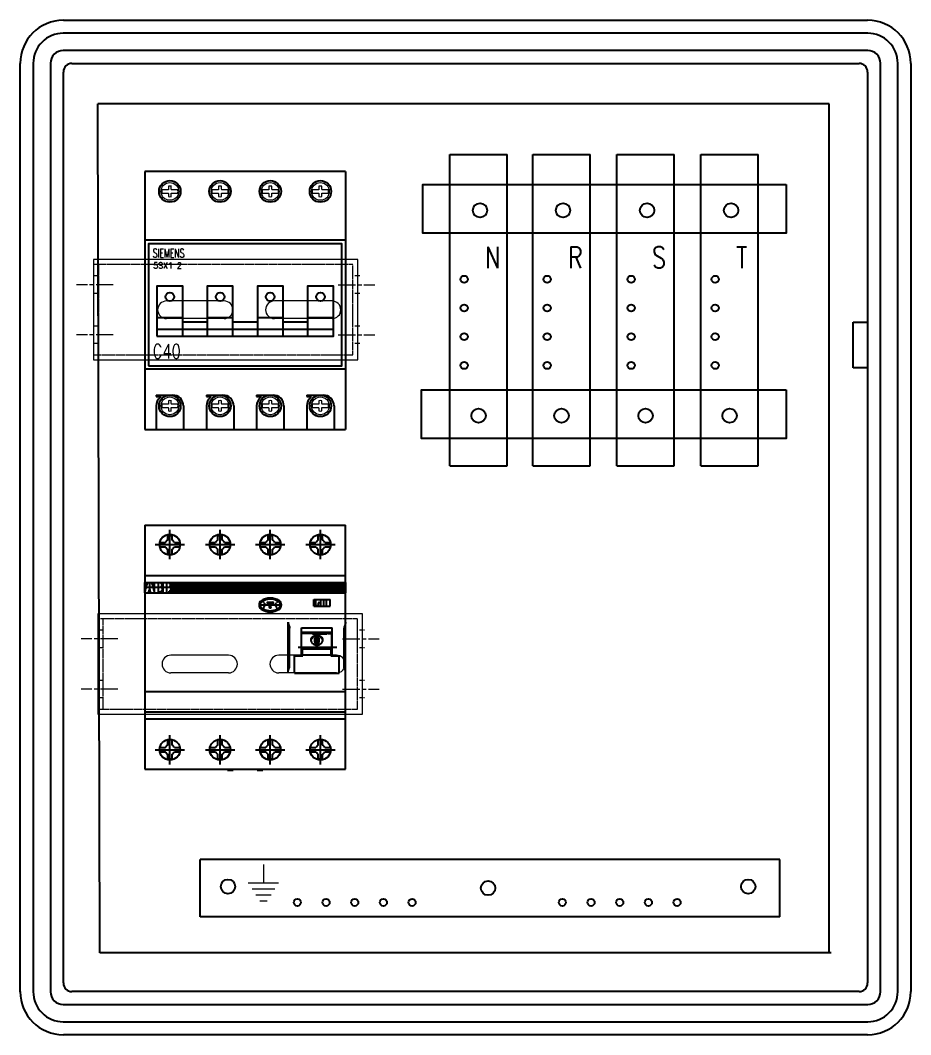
# Model space of a CAD drawing. Header units: millimetres. Extents: x 8199 to 54578, y -26210 to 18307.
# Drawn here: x 43533.1 to 43843.6, y -14878.4 to -14524.8 of the extents above; entities that cross this region are included whole.
import ezdxf

# ---------------------------------------------------------------- set-up
doc = ezdxf.new("R2010")
doc.units = ezdxf.units.MM
doc.header["$MEASUREMENT"] = 0
for name, pattern in [('AM_ISO08W050x2', [9, 6, -0.75, 1.5, -0.75]), ('DASHDOT', [25.4, 12.7, -6.35, 0, -6.35]), ('HIDDEN', [0.375, 0.25, -0.125])]:
    doc.linetypes.add(name, pattern=pattern)
for name, color, linetype in [('-APP_COMANDI', 10, 'Continuous'), ('10000_FRONT', 7, 'Continuous'), ('2', 7, 'Continuous'), ('DIBUJO', 4, 'Continuous'), ('ELECT - UNIFILAR - CONDUCTOR', 150, 'Continuous'), ('PDF_0', 7, 'Continuous')]:
    doc.layers.add(name, color=color, linetype=linetype)
for name, color, linetype, lineweight in [('Centros', 253, 'AM_ISO08W050x2', 15), ('ELECT-FUERZA-MOTRIZ', 170, 'Continuous', 20), ('Ocultas', 252, 'HIDDEN', 15), ('Perfil C1', 50, 'Continuous', 15), ('TEXTO', 1, 'Continuous', 30)]:
    doc.layers.add(name, color=color, linetype=linetype, lineweight=lineweight)
doc.styles.add('ROMAND', font='romand__.ttf', dxfattribs={"height": 3})
doc.styles.add('ROMANS', font='simplex.shx')
doc.styles.add('STYLE1', font='Romans.shx')

# ---------------------------------------------------------------- blocks, each defined once
blk = doc.blocks.new('A$C642067E4')
for p, q in [((0, 90), (0, 0)), ((70, 90), (0, 90)), ((70, 90), (70, 0)), ((70, 66), (0, 66)), ((70, 21), (0, 21)), ((4, 12), (9.75, 12)), ((4, 11.5), (5.27, 11.5)), ((21.5, 12), (27.25, 12)), ((21.5, 11.5), (22.77, 11.5)), ((39, 12), (44.75, 12)), ((39, 11.5), (40.27, 11.5)), ((56.5, 12), (62.25, 12)), ((56.5, 11.5), (57.77, 11.5)), ((0, 0), (70, 0))]:
    blk.add_line(p, q)
at = {"ltscale": 6e-05}
for p, q in [((4.25, 39), (13.25, 39)), ((21.75, 39), (30.75, 39)), ((39.25, 39), (48.25, 39)), ((56.75, 39), (65.75, 39)), ((13.25, 37.5), (21.75, 37.5)), ((30.75, 37.5), (39.25, 37.5)), ((48.25, 37.5), (56.75, 37.5)), ((4.25, 35), (13.25, 35)), ((13.25, 35), (21.75, 35)), ((13.25, 32.5), (21.75, 32.5)), ((21.75, 35), (30.75, 35)), ((30.75, 35), (39.25, 35)), ((30.75, 32.5), (39.25, 32.5)), ((39.25, 35), (48.25, 35)), ((48.25, 35), (56.75, 35)), ((48.25, 32.5), (56.75, 32.5)), ((56.75, 35), (65.75, 35)), ((4, 12), (4, 11.5)), ((21.5, 12), (21.5, 11.5)), ((39, 12), (39, 11.5)), ((56.5, 12), (56.5, 11.5)), ((4, 8.25), (4, 0)), ((13.5, 8.25), (13.5, 0)), ((21.5, 8.25), (21.5, 0)), ((31, 8.25), (31, 0)), ((39, 8.25), (39, 0)), ((48.5, 8.25), (48.5, 0)), ((56.5, 8.25), (56.5, 0)), ((66, 8.25), (66, 0))]:
    blk.add_line(p, q, dxfattribs=at)
for points in [[(1.25, 22.25), (68.75, 22.25), (68.75, 64.75), (1.25, 64.75)], [(4.25, 32.5), (13.25, 32.5), (13.25, 50), (4.25, 50)], [(21.75, 32.5), (30.75, 32.5), (30.75, 50), (21.75, 50)], [(39.25, 32.5), (48.25, 32.5), (48.25, 50), (39.25, 50)], [(56.75, 32.5), (65.75, 32.5), (65.75, 50), (56.75, 50)]]:
    blk.add_lwpolyline(points, close=True, dxfattribs=at)
for centre, radius in [((8.75, 83), 3.75), ((26.25, 83), 3.75), ((43.75, 83), 3.75), ((61.25, 83), 3.75), ((8.75, 46.25), 1.5), ((26.25, 46.25), 1.5), ((43.75, 46.25), 1.5), ((61.25, 46.25), 1.5), ((8.75, 8.25), 3.75), ((26.25, 8.25), 3.75), ((43.75, 8.25), 3.75), ((61.25, 8.25), 3.75)]:
    blk.add_circle(centre, radius, dxfattribs=at)
for centre, radius, start, end in [((7.75, 8.25), 3.75, 128.9602, 180), ((5.27, 11.31), 0.19, 307.4783, 90), ((9.75, 8.25), 3.75, 0, 90), ((25.25, 8.25), 3.75, 128.9602, 180), ((22.77, 11.31), 0.19, 307.4783, 90), ((27.25, 8.25), 3.75, 0, 90), ((42.75, 8.25), 3.75, 128.9602, 180), ((40.27, 11.31), 0.19, 307.4783, 90), ((44.75, 8.25), 3.75, 0, 90), ((60.25, 8.25), 3.75, 128.9602, 180), ((57.77, 11.31), 0.19, 307.4783, 90), ((62.25, 8.25), 3.75, 0, 90)]:
    blk.add_arc(centre, radius, start, end, dxfattribs=at)
at = {"layer": '10000_FRONT', "linetype": 'Continuous', "lineweight": 13}
for p, q in [((8.23, 83.6), (5.96, 83.6)), ((5.96, 82.4), (8.23, 82.4)), ((8.23, 84.78), (8.23, 83.78)), ((8.23, 83.78), (8.23, 83.6)), ((8.23, 82.22), (8.23, 82.4)), ((8.23, 82.22), (8.23, 81.22)), ((9.26, 83.78), (9.26, 84.78)), ((9.26, 83.78), (9.26, 83.6)), ((11.54, 83.6), (9.26, 83.6)), ((9.26, 82.22), (9.26, 82.4)), ((9.26, 82.4), (11.54, 82.4)), ((9.26, 81.22), (9.26, 82.22)), ((25.73, 83.6), (23.46, 83.6)), ((23.46, 82.4), (25.73, 82.4)), ((25.73, 84.78), (25.73, 83.78)), ((25.73, 83.78), (25.73, 83.6)), ((25.73, 82.22), (25.73, 82.4)), ((25.73, 82.22), (25.73, 81.22)), ((26.76, 83.78), (26.76, 84.78)), ((26.76, 83.78), (26.76, 83.6)), ((29.04, 83.6), (26.76, 83.6)), ((26.76, 82.22), (26.76, 82.4)), ((26.76, 82.4), (29.04, 82.4)), ((26.76, 81.22), (26.76, 82.22)), ((43.23, 83.6), (40.96, 83.6)), ((40.96, 82.4), (43.23, 82.4)), ((43.23, 84.78), (43.23, 83.78)), ((43.23, 83.78), (43.23, 83.6)), ((43.23, 82.22), (43.23, 82.4)), ((43.23, 82.22), (43.23, 81.22)), ((44.26, 83.78), (44.26, 84.78)), ((44.26, 83.78), (44.26, 83.6)), ((46.54, 83.6), (44.26, 83.6)), ((44.26, 82.22), (44.26, 82.4)), ((44.26, 82.4), (46.54, 82.4)), ((44.26, 81.22), (44.26, 82.22)), ((60.73, 83.6), (58.46, 83.6)), ((58.46, 82.4), (60.73, 82.4)), ((60.73, 84.78), (60.73, 83.78)), ((60.73, 83.78), (60.73, 83.6)), ((60.73, 82.22), (60.73, 82.4)), ((60.73, 82.22), (60.73, 81.22)), ((61.76, 83.78), (61.76, 84.78)), ((61.76, 83.78), (61.76, 83.6)), ((64.04, 83.6), (61.76, 83.6)), ((61.76, 82.22), (61.76, 82.4)), ((61.76, 82.4), (64.04, 82.4)), ((61.76, 81.22), (61.76, 82.22)), ((8.23, 8.85), (5.96, 8.85)), ((5.96, 7.65), (8.23, 7.65)), ((8.23, 10.03), (8.23, 9.03)), ((8.23, 9.03), (8.23, 8.85)), ((8.23, 7.47), (8.23, 7.65)), ((8.23, 7.47), (8.23, 6.47)), ((9.26, 9.03), (9.26, 10.03)), ((9.26, 9.03), (9.26, 8.85)), ((11.54, 8.85), (9.26, 8.85)), ((9.26, 7.47), (9.26, 7.65)), ((9.26, 7.65), (11.54, 7.65)), ((9.26, 6.47), (9.26, 7.47)), ((25.73, 8.85), (23.46, 8.85)), ((23.46, 7.65), (25.73, 7.65)), ((25.73, 10.03), (25.73, 9.03)), ((25.73, 9.03), (25.73, 8.85)), ((25.73, 7.47), (25.73, 7.65)), ((25.73, 7.47), (25.73, 6.47)), ((26.76, 9.03), (26.76, 10.03)), ((26.76, 9.03), (26.76, 8.85)), ((29.04, 8.85), (26.76, 8.85)), ((26.76, 7.47), (26.76, 7.65)), ((26.76, 7.65), (29.04, 7.65)), ((26.76, 6.47), (26.76, 7.47)), ((43.23, 8.85), (40.96, 8.85)), ((40.96, 7.65), (43.23, 7.65)), ((43.23, 10.03), (43.23, 9.03)), ((43.23, 9.03), (43.23, 8.85)), ((43.23, 7.47), (43.23, 7.65)), ((43.23, 7.47), (43.23, 6.47)), ((44.26, 9.03), (44.26, 10.03)), ((44.26, 9.03), (44.26, 8.85)), ((46.54, 8.85), (44.26, 8.85)), ((44.26, 7.47), (44.26, 7.65)), ((44.26, 7.65), (46.54, 7.65)), ((44.26, 6.47), (44.26, 7.47)), ((60.73, 8.85), (58.46, 8.85)), ((58.46, 7.65), (60.73, 7.65)), ((60.73, 10.03), (60.73, 9.03)), ((60.73, 9.03), (60.73, 8.85)), ((60.73, 7.47), (60.73, 7.65)), ((60.73, 7.47), (60.73, 6.47)), ((61.76, 9.03), (61.76, 10.03)), ((61.76, 9.03), (61.76, 8.85)), ((64.04, 8.85), (61.76, 8.85)), ((61.76, 7.47), (61.76, 7.65)), ((61.76, 7.65), (64.04, 7.65)), ((61.76, 6.47), (61.76, 7.47))]:
    blk.add_line(p, q, dxfattribs=at)
for centre in [(8.75, 83), (8.75, 83), (26.25, 83), (26.25, 83), (43.75, 83), (43.75, 83), (61.25, 83), (61.25, 83), (8.75, 8.25), (8.75, 8.25), (26.25, 8.25), (26.25, 8.25), (43.75, 8.25), (43.75, 8.25), (61.25, 8.25), (61.25, 8.25)]:
    blk.add_circle(centre, 3.1, dxfattribs=at)
for centre, radius, start, end in [((8.75, 83), 2.85, 167.7604, 192.2396), ((8.75, 83), 1.85, 73.8365, 106.1634), ((8.75, 83), 2.85, 347.7604, 12.2396), ((26.25, 83), 2.85, 167.7604, 192.2396), ((26.25, 83), 1.85, 73.8365, 106.1634), ((26.25, 83), 2.85, 347.7604, 12.2396), ((43.75, 83), 2.85, 167.7604, 192.2396), ((43.75, 83), 1.85, 73.8365, 106.1634), ((43.75, 83), 2.85, 347.7604, 12.2396), ((61.25, 83), 2.85, 167.7604, 192.2396), ((61.25, 83), 1.85, 73.8365, 106.1634), ((61.25, 83), 2.85, 347.7604, 12.2396), ((8.75, 83), 1.85, 253.8366, 286.1634), ((26.25, 83), 1.85, 253.8366, 286.1634), ((43.75, 83), 1.85, 253.8366, 286.1634), ((61.25, 83), 1.85, 253.8366, 286.1634), ((8.75, 8.25), 2.85, 167.7604, 192.2396), ((8.75, 8.25), 1.85, 73.8365, 106.1634), ((8.75, 8.25), 2.85, 347.7604, 12.2396), ((26.25, 8.25), 2.85, 167.7604, 192.2396), ((26.25, 8.25), 1.85, 73.8365, 106.1634), ((26.25, 8.25), 2.85, 347.7604, 12.2396), ((43.75, 8.25), 2.85, 167.7604, 192.2396), ((43.75, 8.25), 1.85, 73.8365, 106.1634), ((43.75, 8.25), 2.85, 347.7604, 12.2396), ((61.25, 8.25), 2.85, 167.7604, 192.2396), ((61.25, 8.25), 1.85, 73.8365, 106.1634), ((61.25, 8.25), 2.85, 347.7604, 12.2396), ((8.75, 8.25), 1.85, 253.8366, 286.1634), ((26.25, 8.25), 1.85, 253.8366, 286.1634), ((43.75, 8.25), 1.85, 253.8366, 286.1634), ((61.25, 8.25), 1.85, 253.8366, 286.1634)]:
    blk.add_arc(centre, radius, start, end, dxfattribs=at)
at = {"style": 'STYLE1', "width": 0.65}
blk.add_text('SIEMENS', height=3, dxfattribs=at).set_placement((2.79, 60))
at = {"style": 'STYLE1'}
blk.add_text('5SX1 2', height=2, dxfattribs=at).set_placement((2.98, 56.19))
at = {"style": 'ROMAND', "width": 0.75}
blk.add_attdef('C10', (2.77, 24.8), '', height=5, dxfattribs=at)
blk = doc.blocks.new('F204')
at = {"layer": '-APP_COMANDI', "color": 5}
for p, q in [((54.7, 6.71), (65.3, 6.71)), ((54.7, -3.07), (54.7, 6.71)), ((54.7, 5.2), (65.3, 5.2)), ((54.7, 4.85), (58.45, 4.85)), ((58.42, 4.85), (58.45, 5)), ((58.45, 4.63), (58.45, 5.2)), ((58.45, 4.63), (63.45, 4.63)), ((63.45, 4.63), (63.45, 5.2)), ((63.45, 4.84), (63.45, 5)), ((63.95, 4.8), (65.25, 4.8)), ((65.25, 4.63), (65.25, 4.8)), ((65.25, 1.59), (65.25, 4.63)), ((65.3, -3.07), (65.3, 6.71)), ((59.25, 2.09), (59.25, 2.96)), ((59.25, 1.8), (59.25, 2.09)), ((59.75, 2.09), (59.75, 2.96)), ((60.25, 2.09), (60.25, 2.96)), ((60.75, 2.09), (60.75, 2.96)), ((60.75, 1.8), (60.75, 2.09)), ((65.25, 1.04), (65.25, 1.59)), ((65.25, 0.3), (65.25, 1.04)), ((52.2, -3.07), (55.1, -3.07)), ((52.2, -5.27), (52.2, -3.07)), ((53.5, 0), (66.95, 0)), ((55, -0.57), (65, -0.57)), ((55, -2.76), (55, -0.57)), ((55, -3.07), (55, -2.76)), ((55, -2.76), (55.1, -2.76)), ((55.1, -2.71), (64.9, -2.71)), ((55.1, -3.07), (55.1, -2.71)), ((64.9, -3.07), (64.9, -2.71)), ((64.9, -2.76), (65, -2.76)), ((64.9, -3.07), (67.8, -3.07)), ((65, -2.76), (65, -0.57)), ((65, -3.07), (65, -2.76)), ((67.8, -5.27), (67.8, -3.07)), ((52.2, -9.11), (52.2, -5.27)), ((67.8, -9.11), (67.8, -5.27)), ((52.2, -9.11), (67.8, -9.11))]:
    blk.add_line(p, q, dxfattribs=at)
for points in [[(58, 2.54), (58.01, 2.74), (58.05, 2.92), (58.12, 3.1), (58.21, 3.27), (58.33, 3.42), (58.46, 3.56), (58.62, 3.68), (58.79, 3.78), (59.07, 3.9), (59.37, 3.98), (59.68, 4.03), (60.01, 4.05), (60.34, 4.03), (60.65, 3.98), (60.95, 3.89), (61.22, 3.77), (61.39, 3.67), (61.54, 3.55), (61.68, 3.42), (61.79, 3.26), (61.88, 3.1), (61.95, 2.92), (61.99, 2.73), (62, 2.54)], [(61.99, 2.38), (61.93, 2.7), (61.79, 3), (61.6, 3.27), (61.35, 3.5), (61.06, 3.7), (60.72, 3.84), (60.37, 3.93), (60, 3.96), (59.63, 3.93), (59.28, 3.84), (58.94, 3.7), (58.65, 3.5), (58.4, 3.27), (58.21, 3), (58.07, 2.7), (58.01, 2.38)], [(63.45, 5), (63.53, 4.92), (63.68, 4.84), (63.87, 4.81), (63.95, 4.8)], [(62, 2.54), (61.99, 2.33), (61.95, 2.13), (61.88, 1.92), (61.79, 1.72), (61.67, 1.53), (61.54, 1.35), (61.38, 1.18), (61.21, 1.03), (60.94, 0.85), (60.65, 0.72), (60.34, 0.63), (60.01, 0.6), (59.69, 0.63), (59.38, 0.71), (59.08, 0.84), (58.81, 1.01), (58.64, 1.17), (58.48, 1.34), (58.34, 1.52), (58.22, 1.71), (58.12, 1.92), (58.06, 2.12), (58.01, 2.33), (58, 2.54)], [(59.25, 2.96), (59.28, 3.12), (59.36, 3.26), (59.49, 3.39), (59.66, 3.47), (59.8, 3.52), (59.96, 3.53), (60.12, 3.53), (60.27, 3.5), (60.47, 3.41), (60.62, 3.29), (60.72, 3.13), (60.75, 2.96)], [(60.75, 2.09), (60.73, 1.92), (60.65, 1.75), (60.54, 1.6), (60.39, 1.49), (60.23, 1.42), (60.06, 1.38), (59.88, 1.39), (59.71, 1.44), (59.52, 1.55), (59.38, 1.71), (59.28, 1.89), (59.25, 2.09)], [(59.25, 1.8), (59.26, 1.68), (59.31, 1.56), (59.38, 1.44), (59.47, 1.35), (59.58, 1.27), (59.71, 1.21), (59.85, 1.17), (60, 1.16), (60.15, 1.17), (60.29, 1.21), (60.42, 1.27), (60.53, 1.35), (60.62, 1.44), (60.69, 1.56), (60.74, 1.68), (60.75, 1.8)], [(59.75, 2.96), (59.77, 3.03), (59.82, 3.1), (59.9, 3.14), (60, 3.16), (60.1, 3.14), (60.18, 3.1), (60.23, 3.03), (60.25, 2.96)], [(60.25, 2.66), (60.23, 2.75), (60.18, 2.82), (60.1, 2.86), (60, 2.88), (59.9, 2.86), (59.82, 2.82), (59.77, 2.75), (59.75, 2.66)], [(60.25, 2.09), (60.23, 2.01), (60.18, 1.93), (60.1, 1.88), (60, 1.86), (59.9, 1.88), (59.82, 1.93), (59.77, 2.01), (59.75, 2.09)], [(65.3, 0.16), (65.25, 0.26), (65.25, 0.3)]]:
    blk.add_lwpolyline(points, dxfattribs=at)
for radius, start, end in [(2.55, 108.5237, 126.7042), (1.3, 130.9234, 133.7354), (2.25, 111.143, 112.6344), (2.25, 111.153, 112.6458), (1.3, 226.2679, 229.0796), (2.25, 247.3656, 248.857), (2.25, 247.3498, 248.8431), (2.55, 250.1692, 251.4812)]:
    blk.add_arc((66.05, 2.85), radius, start, end, dxfattribs=at)
at = {"color": 0, "linetype": 'Continuous'}
blk.add_line((0, 42.5), (0, -42.5), dxfattribs=at)
at = {"color": 1, "linetype": 'Continuous'}
for p, q in [((0, 22.5), (35, 22.5)), ((0, 18.9), (0, 22.5)), ((1.15, 22.2), (0, 22.2)), ((1.06, 21.9), (0, 21.9)), ((0.97, 21.6), (0, 21.6)), ((0.88, 21.3), (0, 21.3)), ((3.63, 22.2), (2.25, 22.2)), ((3.63, 21.9), (2.34, 21.9)), ((3.63, 21.6), (2.42, 21.6)), ((3.63, 21.3), (2.51, 21.3)), ((6.6, 22.2), (5.47, 22.2)), ((6.6, 21.9), (5.68, 21.9)), ((6.6, 21.3), (5.68, 21.3)), ((6.6, 21.6), (5.75, 21.6)), ((70, 22.2), (8.44, 22.2)), ((70, 21.9), (8.65, 21.9)), ((70, 21.3), (8.66, 21.3)), ((70, 21.6), (8.73, 21.6)), ((70, 22.5), (70, 18.9)), ((0.79, 21), (0, 21)), ((0.7, 20.7), (0, 20.7)), ((0.61, 20.4), (0, 20.4)), ((0.52, 20.1), (0, 20.1)), ((0.44, 19.8), (0, 19.8)), ((0.35, 19.5), (0, 19.5)), ((0.26, 19.2), (0, 19.2)), ((0, 18.9), (70, 18.9)), ((2.24, 19.2), (1.12, 19.2)), ((2.15, 19.5), (1.21, 19.5)), ((2.07, 19.8), (1.3, 19.8)), ((3.63, 21), (2.59, 21)), ((3.63, 20.7), (2.68, 20.7)), ((3.63, 20.4), (2.76, 20.4)), ((3.63, 20.1), (2.84, 20.1)), ((3.63, 19.8), (2.93, 19.8)), ((3.63, 19.5), (3.01, 19.5)), ((3.63, 19.2), (3.1, 19.2)), ((6.6, 19.2), (5.17, 19.2)), ((6.6, 21), (5.54, 21)), ((6.6, 19.5), (5.59, 19.5)), ((6.6, 20.7), (5.76, 20.7)), ((6.6, 19.8), (5.78, 19.8)), ((6.6, 20.4), (5.86, 20.4)), ((6.6, 20.1), (5.86, 20.1)), ((70, 19.2), (8.14, 19.2)), ((70, 21), (8.51, 21)), ((70, 19.5), (8.56, 19.5)), ((70, 20.7), (8.73, 20.7)), ((70, 19.8), (8.75, 19.8)), ((70, 20.4), (8.83, 20.4)), ((70, 20.1), (8.83, 20.1))]:
    blk.add_line(p, q, dxfattribs=at)
at = {"color": 10, "linetype": 'Continuous'}
for p, q in [((1.68, 22.41), (1.68, 19.82)), ((4.64, 22.43), (4.64, 19.09)), ((7.62, 22.43), (7.62, 19.09)), ((2.66, 20.75), (0.72, 20.75)), ((5.74, 20.75), (3.63, 20.75)), ((8.71, 20.75), (6.6, 20.75))]:
    blk.add_line(p, q, dxfattribs=at)
at = {"layer": '2', "color": 0, "linetype": 'Continuous'}
for p, q in [((0, 42.5), (70, 42.5)), ((70, 40.64), (70, 42.5)), ((8, 38.95), (8, 39.27)), ((8, 37.33), (8, 38.95)), ((8, 38.95), (9.5, 38.95)), ((9.5, 38.95), (9.5, 39.26)), ((9.5, 37.33), (9.5, 38.95)), ((25.5, 38.95), (25.5, 39.27)), ((25.5, 37.33), (25.5, 38.95)), ((25.5, 38.95), (27, 38.95)), ((27, 38.95), (27, 39.26)), ((27, 37.33), (27, 38.95)), ((43, 38.95), (43, 39.27)), ((43, 37.33), (43, 38.95)), ((43, 38.95), (44.5, 38.95)), ((44.5, 38.95), (44.5, 39.26)), ((44.5, 37.33), (44.5, 38.95)), ((60.5, 38.95), (60.5, 39.27)), ((60.5, 37.33), (60.5, 38.95)), ((60.5, 38.95), (62, 38.95)), ((62, 38.95), (62, 39.26)), ((62, 37.33), (62, 38.95)), ((70, 25), (70, 40.64)), ((5.24, 36.5), (7.17, 36.5)), ((10.33, 36.5), (12.26, 36.5)), ((22.74, 36.5), (24.67, 36.5)), ((27.83, 36.5), (29.76, 36.5)), ((40.24, 36.5), (42.17, 36.5)), ((45.33, 36.5), (47.26, 36.5)), ((57.74, 36.5), (59.67, 36.5)), ((62.83, 36.5), (64.76, 36.5)), ((5.24, 35), (7.17, 35)), ((8, 32.24), (8, 34.17)), ((9.5, 32.23), (9.5, 34.17)), ((10.33, 35), (12.26, 35)), ((22.74, 35), (24.67, 35)), ((25.5, 32.24), (25.5, 34.17)), ((27, 32.23), (27, 34.17)), ((27.83, 35), (29.76, 35)), ((40.24, 35), (42.17, 35)), ((43, 32.24), (43, 34.17)), ((44.5, 32.23), (44.5, 34.17)), ((45.33, 35), (47.26, 35)), ((57.74, 35), (59.67, 35)), ((60.5, 32.24), (60.5, 34.17)), ((62, 32.23), (62, 34.17)), ((62.83, 35), (64.76, 35)), ((0, 25), (70, 25)), ((70, 22.5), (70, 25)), ((0, 22.5), (70, 22.5)), ((70, 20.71), (70, 22.5)), ((70, 8.68), (70, 20.71)), ((40.25, 14.8), (40.26, 14.82)), ((40.25, 14.81), (40.26, 14.82)), ((40.25, 14.77), (40.25, 14.81)), ((40.25, 14.76), (40.25, 14.8)), ((40.25, 14.77), (40.25, 14.8)), ((40.25, 14.75), (40.25, 14.76)), ((40.25, 14.76), (40.25, 14.76)), ((40.25, 14.75), (40.25, 14.75)), ((40.25, 14.75), (40.25, 14.75)), ((40.25, 14.75), (40.25, 14.75)), ((40.25, 14.75), (40.25, 14.75)), ((40.25, 14.75), (40.25, 14.75)), ((40.25, 14.7), (40.25, 14.75)), ((40.25, 14.7), (40.25, 14.66)), ((40.25, 14.66), (40.25, 14.66)), ((40.25, 14.66), (40.25, 14.66)), ((40.25, 14.66), (40.25, 14.66)), ((40.25, 14.66), (40.25, 14.65)), ((40.25, 14.66), (40.25, 14.66)), ((40.25, 14.66), (40.25, 14.66)), ((40.25, 14.65), (40.25, 14.65)), ((40.25, 14.65), (40.25, 14.61)), ((40.25, 14.61), (40.25, 14.6)), ((40.25, 14.6), (40.25, 14.6)), ((40.25, 14.6), (40.25, 14.59)), ((40.25, 14.59), (40.25, 14.58)), ((40.25, 14.59), (40.26, 14.56)), ((40.25, 14.59), (40.25, 14.59)), ((40.25, 14.59), (40.26, 14.56)), ((40.26, 14.89), (40.27, 14.95)), ((40.26, 14.89), (40.27, 14.95)), ((40.26, 14.9), (40.27, 14.95)), ((40.26, 14.89), (40.26, 14.89)), ((40.26, 14.87), (40.26, 14.88)), ((40.26, 14.87), (40.26, 14.88)), ((40.26, 14.88), (40.26, 14.88)), ((40.26, 14.83), (40.26, 14.87)), ((40.26, 14.83), (40.26, 14.87)), ((40.26, 14.84), (40.26, 14.87)), ((40.26, 14.83), (40.26, 14.84)), ((40.26, 14.82), (40.26, 14.83)), ((40.26, 14.83), (40.26, 14.83)), ((40.26, 14.83), (40.26, 14.83)), ((40.26, 14.82), (40.26, 14.82)), ((40.26, 14.82), (40.26, 14.82)), ((40.26, 14.56), (40.26, 14.55)), ((40.26, 14.54), (40.27, 14.5)), ((40.26, 14.54), (40.27, 14.5)), ((40.26, 14.53), (40.27, 14.5)), ((40.27, 14.96), (40.29, 15.01)), ((40.27, 14.91), (40.27, 14.94)), ((40.27, 14.48), (40.27, 14.44)), ((40.28, 14.97), (40.29, 15.02)), ((40.28, 14.97), (40.29, 15.01)), ((40.28, 14.43), (40.29, 14.37)), ((40.28, 14.42), (40.29, 14.39)), ((40.29, 15.04), (40.3, 15.08)), ((40.29, 15.05), (40.3, 15.08)), ((40.3, 14.31), (40.32, 14.26)), ((40.31, 15.11), (40.33, 15.16)), ((40.31, 15.1), (40.31, 15.1)), ((40.32, 15.12), (40.33, 15.16)), ((40.39, 15.3), (40.4, 15.32)), ((40.4, 15.32), (40.42, 15.36)), ((40.59, 15.62), (40.62, 15.65)), ((40.62, 15.65), (40.64, 15.67)), ((40.64, 15.67), (40.67, 15.7)), ((40.67, 15.7), (40.69, 15.72)), ((40.75, 15.77), (40.81, 15.82)), ((41.56, 15.39), (42.25, 14.7)), ((41.56, 14.01), (42.25, 14.7)), ((42.75, 15.6), (42.75, 15.62)), ((42.75, 15.3), (42.75, 15.6)), ((42.75, 15.29), (42.75, 15.3)), ((42.75, 15.3), (42.75, 15.28)), ((42.75, 15.27), (42.76, 15.25)), ((42.75, 15.27), (42.75, 15.27)), ((42.76, 15.65), (42.78, 15.67)), ((42.76, 15.25), (42.76, 15.25)), ((42.78, 15.67), (42.8, 15.69)), ((42.8, 15.7), (42.82, 15.7)), ((42.82, 15.7), (42.85, 15.7)), ((42.83, 15.7), (42.85, 15.7)), ((42.83, 15.2), (42.85, 15.2)), ((42.85, 15.7), (44.65, 15.7)), ((42.85, 15.2), (43.4, 15.2)), ((43.41, 15.08), (43.41, 15.2)), ((43.47, 15.17), (43.48, 15.15)), ((43.47, 15.17), (43.47, 15.17)), ((43.48, 15.15), (43.49, 15.14)), ((43.48, 15.15), (43.49, 15.13)), ((43.49, 15.13), (43.5, 15.13)), ((43.5, 15.13), (43.5, 15.12)), ((43.5, 15.12), (43.5, 15.1)), ((43.5, 14), (43.5, 15.1)), ((44, 15.13), (44.01, 15.13)), ((44, 15.12), (44, 15.13)), ((44, 15.1), (44, 15.12)), ((44, 14), (44, 15.1)), ((44.01, 15.13), (44.02, 15.15)), ((44.01, 15.14), (44.02, 15.15)), ((44.02, 15.15), (44.03, 15.17)), ((44.03, 15.17), (44.03, 15.17)), ((44.09, 15.1), (44.09, 15.09)), ((44.09, 15.09), (44.1, 15.08)), ((44.1, 15.2), (44.65, 15.2)), ((44.65, 15.7), (44.67, 15.7)), ((44.65, 15.7), (44.68, 15.7)), ((44.65, 15.2), (44.67, 15.2)), ((44.68, 15.7), (44.69, 15.7)), ((44.69, 15.7), (44.7, 15.7)), ((44.7, 15.69), (44.72, 15.67)), ((44.72, 15.67), (44.74, 15.65)), ((44.74, 15.25), (44.75, 15.27)), ((44.74, 15.25), (44.74, 15.25)), ((44.75, 15.62), (44.75, 15.6)), ((44.75, 15.3), (44.75, 15.6)), ((44.75, 15.29), (44.75, 15.3)), ((44.75, 15.28), (44.75, 15.3)), ((44.75, 15.27), (44.75, 15.27)), ((45.25, 14.7), (45.94, 15.39)), ((45.25, 14.7), (45.94, 14.01)), ((46.08, 16.6), (46.92, 16.14)), ((46.69, 15.82), (46.74, 15.78)), ((46.79, 15.74), (46.83, 15.7)), ((46.87, 15.65), (46.91, 15.61)), ((46.95, 15.56), (46.99, 15.52)), ((46.99, 15.51), (47, 15.5)), ((47, 15.5), (47.02, 15.47)), ((47.02, 15.47), (47.03, 15.45)), ((47.03, 15.45), (47.05, 15.42)), ((47.05, 15.42), (47.06, 15.4)), ((47.06, 15.4), (47.08, 15.37)), ((47.08, 15.37), (47.09, 15.35)), ((47.09, 15.35), (47.1, 15.32)), ((47.11, 15.32), (47.11, 15.3)), ((47.11, 15.3), (47.13, 15.26)), ((47.13, 15.26), (47.14, 15.25)), ((47.14, 15.25), (47.15, 15.23)), ((47.14, 14.15), (47.15, 14.17)), ((47.16, 15.19), (47.17, 15.15)), ((47.17, 15.15), (47.18, 15.14)), ((47.17, 14.24), (47.19, 14.3)), ((47.17, 14.24), (47.19, 14.29)), ((47.18, 15.14), (47.18, 15.12)), ((47.19, 15.1), (47.2, 15.09)), ((47.19, 14.3), (47.19, 14.3)), ((47.2, 15.08), (47.21, 15.04)), ((47.2, 14.31), (47.21, 14.37)), ((47.21, 15.04), (47.21, 15.03)), ((47.21, 15.03), (47.21, 15.02)), ((47.21, 15.01), (47.22, 14.98)), ((47.21, 14.38), (47.23, 14.44)), ((47.21, 14.38), (47.22, 14.43)), ((47.21, 14.39), (47.22, 14.43)), ((47.22, 14.99), (47.22, 14.98)), ((47.22, 14.98), (47.22, 14.97)), ((47.23, 14.96), (47.23, 14.92)), ((47.23, 14.96), (47.23, 14.91)), ((47.23, 14.9), (47.24, 14.86)), ((47.23, 14.9), (47.24, 14.86)), ((47.23, 14.45), (47.24, 14.51)), ((47.23, 14.45), (47.24, 14.51)), ((47.23, 14.45), (47.24, 14.5)), ((47.23, 14.45), (47.23, 14.49)), ((47.24, 14.87), (47.24, 14.87)), ((47.24, 14.85), (47.24, 14.84)), ((47.24, 14.84), (47.25, 14.81)), ((47.24, 14.84), (47.25, 14.81)), ((47.24, 14.58), (47.25, 14.6)), ((47.24, 14.58), (47.25, 14.59)), ((47.24, 14.58), (47.24, 14.58)), ((47.24, 14.57), (47.24, 14.58)), ((47.24, 14.58), (47.24, 14.58)), ((47.24, 14.53), (47.24, 14.57)), ((47.24, 14.52), (47.24, 14.57)), ((47.24, 14.53), (47.24, 14.57)), ((47.24, 14.57), (47.24, 14.57)), ((47.24, 14.52), (47.24, 14.53)), ((47.24, 14.52), (47.24, 14.52)), ((47.24, 14.51), (47.24, 14.51)), ((47.25, 14.82), (47.25, 14.81)), ((47.25, 14.81), (47.25, 14.81)), ((47.25, 14.81), (47.25, 14.81)), ((47.25, 14.81), (47.25, 14.81)), ((47.25, 14.81), (47.25, 14.8)), ((47.25, 14.8), (47.25, 14.79)), ((47.25, 14.8), (47.25, 14.8)), ((47.25, 14.79), (47.25, 14.78)), ((47.25, 14.78), (47.25, 14.75)), ((47.25, 14.78), (47.25, 14.76)), ((47.25, 14.75), (47.25, 14.75)), ((47.25, 14.75), (47.25, 14.74)), ((47.25, 14.74), (47.25, 14.74)), ((47.25, 14.74), (47.25, 14.7)), ((47.25, 14.74), (47.25, 14.74)), ((47.25, 14.74), (47.25, 14.74)), ((47.25, 14.74), (47.25, 14.74)), ((47.25, 14.74), (47.25, 14.74)), ((47.25, 14.65), (47.25, 14.7)), ((47.25, 14.65), (47.25, 14.65)), ((47.25, 14.64), (47.25, 14.65)), ((47.25, 14.65), (47.25, 14.65)), ((47.25, 14.65), (47.25, 14.65)), ((47.25, 14.65), (47.25, 14.65)), ((47.25, 14.65), (47.25, 14.65)), ((47.25, 14.6), (47.25, 14.64)), ((47.25, 14.64), (47.25, 14.64)), ((47.25, 14.59), (47.25, 14.63)), ((47.25, 14.6), (47.25, 14.63)), ((58.9, 16.6), (64.7, 16.6)), ((58.9, 14.3), (58.9, 16.6)), ((58.9, 14.3), (64.7, 14.3)), ((64.7, 14.3), (64.7, 16.6)), ((40.45, 13.98), (40.47, 13.95)), ((40.47, 13.95), (40.48, 13.93)), ((40.48, 13.93), (40.5, 13.9)), ((40.5, 13.9), (40.51, 13.89)), ((40.51, 13.88), (40.53, 13.86)), ((40.53, 13.86), (40.55, 13.84)), ((40.59, 13.79), (40.63, 13.75)), ((40.67, 13.7), (40.71, 13.66)), ((43.02, 12.75), (43.03, 12.75)), ((43.5, 13.81), (43.5, 14)), ((43.5, 13.8), (43.5, 13.81)), ((43.51, 13.75), (43.53, 13.73)), ((43.51, 13.75), (43.53, 13.73)), ((43.52, 13.74), (43.53, 13.73)), ((43.53, 13.73), (43.55, 13.71)), ((43.53, 13.73), (43.53, 13.73)), ((43.53, 13.73), (43.55, 13.71)), ((43.55, 13.71), (43.57, 13.7)), ((43.55, 13.7), (43.56, 13.7)), ((43.56, 13.7), (43.57, 13.7)), ((43.57, 13.7), (43.6, 13.7)), ((43.6, 13.7), (43.9, 13.7)), ((43.9, 13.7), (43.93, 13.7)), ((43.93, 13.7), (43.94, 13.7)), ((43.94, 13.7), (43.95, 13.7)), ((43.95, 13.71), (43.97, 13.73)), ((43.97, 13.73), (43.99, 13.75)), ((43.97, 13.73), (43.98, 13.74)), ((44, 13.81), (44, 14)), ((44, 13.8), (44, 13.81)), ((46.69, 13.58), (46.75, 13.63)), ((46.81, 13.68), (46.83, 13.7)), ((46.83, 13.7), (46.86, 13.73)), ((46.86, 13.73), (46.88, 13.75)), ((46.88, 13.75), (46.91, 13.78)), ((46.95, 13.84), (46.97, 13.86)), ((46.97, 13.86), (46.99, 13.89)), ((47.08, 14.04), (47.1, 14.08)), ((47.1, 14.08), (47.11, 14.1)), ((50, -8.68), (50, 8.68)), ((70, -8.68), (70, 8.68)), ((50.5, -6.58), (50.5, 6.58)), ((69.5, -6.58), (69.5, 6.58)), ((70, -15.5), (70, -8.68)), ((0, -15.5), (70, -15.5)), ((70, -20.71), (70, -15.5)), ((70, -22.5), (70, -20.71)), ((0, -22.5), (70, -22.5)), ((70, -25), (70, -22.5)), ((0, -25), (70, -25)), ((70, -40.64), (70, -25)), ((5.24, -35), (7.17, -35)), ((8, -34.17), (8, -32.23)), ((9.5, -34.17), (9.5, -32.24)), ((10.33, -35), (12.26, -35)), ((22.74, -35), (24.67, -35)), ((25.5, -34.17), (25.5, -32.23)), ((27, -34.17), (27, -32.24)), ((27.83, -35), (29.76, -35)), ((40.24, -35), (42.17, -35)), ((43, -34.17), (43, -32.23)), ((44.5, -34.17), (44.5, -32.24)), ((45.33, -35), (47.26, -35)), ((57.74, -35), (59.67, -35)), ((60.5, -34.17), (60.5, -32.23)), ((62, -34.17), (62, -32.24)), ((62.83, -35), (64.76, -35)), ((5.24, -36.5), (7.17, -36.5)), ((8, -38.95), (8, -37.33)), ((9.5, -38.95), (9.5, -37.33)), ((10.33, -36.5), (12.26, -36.5)), ((22.74, -36.5), (24.67, -36.5)), ((25.5, -38.95), (25.5, -37.33)), ((27, -38.95), (27, -37.33)), ((27.83, -36.5), (29.76, -36.5)), ((40.24, -36.5), (42.17, -36.5)), ((43, -38.95), (43, -37.33)), ((44.5, -38.95), (44.5, -37.33)), ((45.33, -36.5), (47.26, -36.5)), ((57.74, -36.5), (59.67, -36.5)), ((60.5, -38.95), (60.5, -37.33)), ((62, -38.95), (62, -37.33)), ((62.83, -36.5), (64.76, -36.5)), ((8, -38.95), (9.5, -38.95)), ((8, -39.26), (8, -38.95)), ((9.5, -39.27), (9.5, -38.95)), ((25.5, -39.26), (25.5, -38.95)), ((25.5, -38.95), (27, -38.95)), ((27, -39.27), (27, -38.95)), ((43, -39.26), (43, -38.95)), ((43, -38.95), (44.5, -38.95)), ((44.5, -39.27), (44.5, -38.95)), ((60.5, -38.95), (62, -38.95)), ((60.5, -39.26), (60.5, -38.95)), ((62, -39.27), (62, -38.95)), ((70, -42.5), (70, -40.64)), ((0, -42.5), (70, -42.5)), ((28.85, -42.9), (28.85, -42.5)), ((28.85, -42.9), (30.8, -42.9)), ((30.8, -42.9), (30.8, -42.5)), ((39.2, -42.9), (39.2, -42.5)), ((39.2, -42.9), (41.15, -42.9)), ((41.15, -42.9), (41.15, -42.5))]:
    blk.add_line(p, q, dxfattribs=at)
at = {"layer": '2', "color": 0, "linetype": 'DASHDOT'}
for p, q in [((8.75, 30.65), (8.75, 40.85)), ((26.25, 30.65), (26.25, 40.85)), ((43.75, 30.65), (43.75, 40.85)), ((61.25, 30.65), (61.25, 40.85)), ((3.65, 35.75), (13.85, 35.75)), ((21.15, 35.75), (31.35, 35.75)), ((38.65, 35.75), (48.85, 35.75)), ((56.15, 35.75), (66.35, 35.75)), ((39.85, 14.7), (47.65, 14.7)), ((8.75, -40.85), (8.75, -30.65)), ((26.25, -40.85), (26.25, -30.65)), ((43.75, -40.85), (43.75, -30.65)), ((61.25, -40.85), (61.25, -30.65)), ((3.65, -35.75), (13.85, -35.75)), ((21.15, -35.75), (31.35, -35.75)), ((38.65, -35.75), (48.85, -35.75)), ((56.15, -35.75), (66.35, -35.75))]:
    blk.add_line(p, q, dxfattribs=at)
at = {"layer": '2', "color": 3, "linetype": 'Continuous'}
for p, q in [((58.9, 15.75), (59.7, 15.75)), ((58.9, 14.55), (59.9, 14.55)), ((59.7, 14.75), (59.7, 16.6)), ((59.9, 14.55), (59.9, 14.55)), ((59.9, 14.55), (60.35, 14.55)), ((60.55, 14.75), (60.55, 15.35)), ((60.75, 16.55), (61.2, 16.55)), ((60.75, 15.55), (61.2, 15.55)), ((61.4, 14.3), (61.4, 16.6)), ((62.4, 14.3), (62.4, 16.6)), ((63.4, 14.3), (63.4, 16.6))]:
    blk.add_line(p, q, dxfattribs=at)
at = {"layer": '2', "color": 0, "linetype": 'Continuous'}
for points in [[(40.26, 14.89), (40.32, 15.13), (40.4, 15.33), (40.52, 15.52), (40.55, 15.56)], [(40.26, 14.54), (40.31, 14.29), (40.4, 14.08), (40.45, 13.98)], [(40.33, 15.17), (40.38, 15.29)], [(41.56, 15.39), (41.45, 15.53), (41.39, 15.68), (41.35, 15.83), (41.35, 15.97), (41.38, 16.11), (41.4, 16.16)], [(42.75, 15.6), (42.77, 15.65), (42.81, 15.69), (42.85, 15.7)], [(42.75, 15.3), (42.77, 15.25), (42.81, 15.21), (42.85, 15.2)], [(42.75, 15.29), (42.75, 15.27)], [(42.82, 15.7), (42.76, 15.65)], [(42.82, 15.7), (42.8, 15.7)], [(43.43, 15.2), (43.41, 15.2)], [(43.47, 15.17), (43.43, 15.2)], [(43.49, 15.14), (43.49, 15.15)], [(44.01, 15.15), (44.01, 15.14)], [(44.07, 15.2), (44.03, 15.17)], [(44.09, 15.2), (44.07, 15.2)], [(44.09, 15.09), (44.09, 15.2)], [(44.1, 15.08), (44.1, 15.08)], [(44.65, 15.7), (44.7, 15.68), (44.74, 15.64), (44.75, 15.6)], [(44.65, 15.2), (44.7, 15.22), (44.74, 15.26), (44.75, 15.3)], [(44.7, 15.7), (44.68, 15.7)], [(44.68, 15.7), (44.74, 15.65)], [(44.84, 15.08), (44.75, 15.29)], [(44.75, 15.27), (44.75, 15.29)], [(44.84, 15.08), (44.84, 15.08)], [(46.1, 16.16), (46.14, 16.02), (46.15, 15.97), (46.14, 15.83), (46.11, 15.67), (46.05, 15.53), (45.94, 15.39)], [(47, 13.9), (47.11, 14.1), (47.19, 14.3), (47.24, 14.51)], [(41.56, 14.01), (41.45, 13.87), (41.39, 13.72), (41.35, 13.57), (41.35, 13.43), (41.38, 13.29), (41.4, 13.24)], [(43.5, 13.81), (43.51, 13.75), (43.53, 13.73)], [(43.55, 13.7), (43.57, 13.7)], [(43.93, 13.7), (43.99, 13.75)], [(43.93, 13.7), (43.95, 13.7)], [(44, 13.81), (43.99, 13.75), (43.97, 13.73)], [(46.1, 13.24), (46.14, 13.38), (46.15, 13.43), (46.14, 13.57), (46.11, 13.73), (46.05, 13.87), (45.94, 14.01)], [(50, 8.68), (50.01, 8.43), (50.09, 7.95), (50.22, 7.52), (50.42, 7.01)], [(70, 8.68), (69.99, 8.43), (69.91, 7.95), (69.78, 7.52), (69.58, 7.01)], [(50.42, 7.01), (50.47, 6.88), (50.5, 6.58)], [(69.58, 7.01), (69.53, 6.88), (69.5, 6.58)], [(50, -8.68), (50.01, -8.43), (50.09, -7.96), (50.22, -7.52), (50.42, -7.01)], [(50.42, -7.01), (50.47, -6.88), (50.5, -6.58)], [(69.58, -7.01), (69.53, -6.88), (69.5, -6.58)], [(70, -8.68), (69.99, -8.43), (69.91, -7.96), (69.78, -7.52), (69.58, -7.01)]]:
    blk.add_lwpolyline(points, dxfattribs=at)
blk.add_lwpolyline([(44.84, 15.08), (44.84, 15.08)], close=True, dxfattribs=at)
for centre in [(8.75, 35.75), (26.25, 35.75), (43.75, 35.75), (61.25, 35.75), (8.75, -35.75), (26.25, -35.75), (43.75, -35.75), (61.25, -35.75)]:
    blk.add_circle(centre, 3.6, dxfattribs=at)
for centre, radius, start, end in [((8.75, 35.75), 1.75, 115.3769, 154.6231), ((8.75, 35.75), 1.75, 25.3769, 64.6231), ((26.25, 35.75), 1.75, 115.3769, 154.6231), ((26.25, 35.75), 1.75, 25.3769, 64.6231), ((43.75, 35.75), 1.75, 115.3769, 154.6231), ((43.75, 35.75), 1.75, 25.3769, 64.6231), ((61.25, 35.75), 1.75, 115.3769, 154.6231), ((61.25, 35.75), 1.75, 25.3769, 64.6231), ((8.75, 35.75), 1.75, 205.3769, 244.6231), ((8.75, 35.75), 1.75, 295.3769, 334.6231), ((26.25, 35.75), 1.75, 205.3769, 244.6231), ((26.25, 35.75), 1.75, 295.3769, 334.6231), ((43.75, 35.75), 1.75, 205.3769, 244.6231), ((43.75, 35.75), 1.75, 295.3769, 334.6231), ((61.25, 35.75), 1.75, 205.3769, 244.6231), ((61.25, 35.75), 1.75, 295.3769, 334.6231), ((41.65, 14.7), 1.8, 126.6221, 233.374), ((41.65, 14.7), 1.4, 176.2532, 176.5499), ((41.65, 14.7), 1.4, 178.0691, 179.1381), ((41.65, 14.7), 1.4, 180.3411, 180.8633), ((41.65, 14.7), 1.4, 184.3092, 184.4107), ((41.65, 14.7), 1.4, 184.7865, 184.9739), ((41.65, 14.7), 1.4, 172.5243, 173.9706), ((41.65, 14.7), 1.4, 184.9928, 185.7395), ((41.65, 14.7), 1.4, 189.6548, 190.4884), ((41.65, 14.7), 1.4, 168.6094, 168.7389), ((41.65, 14.7), 1.4, 194.284, 195.3353), ((41.65, 14.7), 1.4, 163.5446, 164.6449), ((41.65, 14.7), 1.4, 162.3461, 162.6192), ((41.65, 14.7), 1.4, 161.5566, 161.6323), ((41.65, 14.7), 1.4, 198.8673, 200.2984), ((41.65, 14.7), 1.4, 158.5797, 159.6261), ((41.65, 14.7), 1.4, 154.2603, 154.5143), ((41.65, 14.7), 1.4, 153.1137, 153.1363), ((41.65, 14.7), 1.4, 149.1072, 150.9297), ((41.65, 14.7), 1.4, 148.9637, 148.9894), ((41.65, 14.7), 1.4, 146.4689, 148.1456), ((41.65, 14.7), 1.4, 142.19, 143.3962), ((41.65, 14.7), 1.4, 139.0886, 142.0659), ((43.75, 11.36), 5.74, 56.4468, 123.552), ((41.65, 14.7), 1.4, 137.099, 138.7072), ((41.65, 14.7), 1.4, 135.8682, 136.0977), ((41.65, 14.7), 1.4, 132.2693, 133.8242), ((41.65, 14.7), 1.4, 130.0757, 133.0936), ((43.75, 11.36), 5.34, 116.08, 123.439), ((43.75, 11.36), 5.34, 122.1583, 122.2034), ((43.75, 11.36), 5.34, 117.296, 117.3473), ((43.75, 11.36), 5.34, 90.0018, 116.0816), ((43.75, 11.36), 5.34, 116.1045, 116.1333), ((43.75, 11.36), 5.34, 113.2103, 114.3475), ((43.75, 11.36), 5.34, 108.8142, 108.9146), ((43.75, 11.36), 5.34, 106.9305, 108.435), ((43.75, 11.36), 5.34, 102.6157, 103.5158), ((43.75, 11.36), 5.34, 100.5768, 102.2353), ((42.85, 15.6), 0.1, 119.9998, 168.7353), ((42.85, 15.6), 0.1, 168.7348, 180), ((42.85, 15.3), 0.1, 179.9994, 191.2647), ((42.85, 15.3), 0.1, 210, 258.7348), ((43.75, 11.36), 5.34, 98.558, 100.1655), ((42.85, 15.6), 0.1, 90, 101.2652), ((42.85, 15.3), 0.1, 258.7353, 270.0006), ((43.75, 11.36), 5.34, 94.2071, 94.8101), ((43.75, 11.36), 5.34, 92.2699, 94.0621), ((43.4, 15.1), 0.1, 0.0007, 89.9993), ((43.75, 11.36), 5.34, 63.9151, 89.9998), ((44.1, 15.1), 0.1, 90.0007, 179.9993), ((44.65, 15.6), 0.1, 78.7348, 90), ((44.65, 15.3), 0.1, 269.9994, 281.2647), ((44.65, 15.3), 0.1, 281.2652, 330), ((44.65, 15.6), 0.1, 11.2647, 60.0002), ((44.65, 15.6), 0.1, 0, 11.2652), ((44.65, 15.3), 0.1, 348.7353, 0.0006), ((43.75, 11.36), 5.34, 56.561, 63.92), ((43.75, 11.36), 5.34, 60.802, 60.8437), ((43.75, 11.36), 5.34, 59.5332, 59.7138), ((45.85, 14.7), 1.4, 49.3653, 52.9579), ((45.85, 14.7), 1.4, 48.0019, 50.4749), ((45.85, 14.7), 1.4, 45.1424, 46.6531), ((45.85, 14.7), 1.4, 43.0847, 45.5385), ((45.85, 14.7), 1.4, 40.6586, 41.5347), ((45.85, 14.7), 1.4, 38.2034, 40.6397), ((45.85, 14.7), 1.8, 306.614, 53.3749), ((45.85, 14.7), 1.4, 35.9231, 36.6194), ((45.85, 14.7), 1.4, 35.3058, 35.7751), ((45.85, 14.7), 1.4, 31.1991, 31.7737), ((45.85, 14.7), 1.4, 30.8822, 30.9413), ((45.85, 14.7), 1.4, 28.8721, 29.699), ((45.85, 14.7), 1.4, 26.1475, 26.4798), ((45.85, 14.7), 1.4, 24.071, 24.8957), ((45.85, 14.7), 1.4, 21.3508, 22.0669), ((45.85, 14.7), 1.4, 6.4704, 21.3627), ((45.85, 14.7), 1.4, 337.9373, 339.7103), ((45.85, 14.7), 1.4, 19.305, 20.0963), ((45.85, 14.7), 1.4, 20.2645, 20.2999), ((45.85, 14.7), 1.4, 18.8675, 18.8831), ((45.85, 14.7), 1.4, 341.5588, 341.6347), ((45.85, 14.7), 1.4, 343.5469, 344.8143), ((45.85, 14.7), 1.4, 14.552, 15.2509), ((45.85, 14.7), 1.4, 348.6291, 348.7432), ((45.85, 14.7), 1.4, 9.8055, 10.4622), ((45.85, 14.7), 1.4, 5.0608, 5.698), ((45.85, 14.7), 1.4, 4.7938, 4.9802), ((45.85, 14.7), 1.4, 352.5262, 353.9726), ((45.85, 14.7), 1.4, 0.3443, 0.8661), ((45.85, 14.7), 1.4, 358.0694, 359.1399), ((45.85, 14.7), 1.4, 356.2558, 356.552), ((41.65, 14.7), 1.4, 203.6265, 205.0428), ((41.65, 14.7), 1.4, 208.5598, 209.8206), ((41.65, 14.7), 1.4, 211.2205, 211.7558), ((41.65, 14.7), 1.4, 210.8886, 210.9405), ((41.65, 14.7), 1.4, 215.3015, 215.7736), ((41.65, 14.7), 1.4, 215.9382, 216.6041), ((41.65, 14.7), 1.4, 218.2015, 220.6373), ((43.75, 18.04), 5.74, 236.4459, 303.55), ((41.65, 14.7), 1.4, 220.7026, 221.5018), ((41.65, 14.7), 1.4, 223.0818, 225.5351), ((41.65, 14.7), 1.4, 225.5332, 226.6243), ((41.65, 14.7), 1.4, 227.9979, 232.9534), ((43.75, 18.04), 5.34, 236.5587, 243.9182), ((43.75, 18.04), 5.34, 239.5323, 239.7131), ((43.75, 18.04), 5.34, 240.801, 240.8434), ((43.75, 18.04), 5.34, 243.9128, 269.9988), ((43.6, 13.8), 0.1, 179.9965, 188.4495), ((43.6, 13.8), 0.1, 209.9998, 213.7331), ((43.6, 13.8), 0.1, 213.7332, 270), ((43.75, 18.04), 5.34, 269.9999, 296.0871), ((43.9, 13.8), 0.1, 269.9994, 326.2669), ((43.9, 13.8), 0.1, 326.2668, 330), ((43.9, 13.8), 0.1, 351.5473, 359.9968), ((43.75, 18.04), 5.34, 296.0816, 303.4413), ((43.75, 18.04), 5.34, 296.1073, 296.1342), ((43.75, 18.04), 5.34, 297.2983, 297.3494), ((43.75, 18.04), 5.34, 302.1605, 302.2057), ((45.85, 14.7), 1.4, 310.0794, 313.0976), ((45.85, 14.7), 1.4, 312.2355, 313.8491), ((45.85, 14.7), 1.4, 315.8725, 316.1017), ((45.85, 14.7), 1.4, 317.105, 318.6097), ((45.85, 14.7), 1.4, 319.0922, 322.0691), ((45.85, 14.7), 1.4, 322.069, 323.3987), ((45.85, 14.7), 1.4, 324.6984, 325.0344), ((45.85, 14.7), 1.4, 326.5508, 327.8758), ((45.85, 14.7), 1.4, 329.1114, 330.9325), ((45.85, 14.7), 1.4, 328.9669, 328.9928), ((45.85, 14.7), 1.4, 333.1179, 333.1403), ((45.85, 14.7), 1.4, 334.2604, 334.5165), ((8.75, -35.75), 1.75, 115.3769, 154.6231), ((8.75, -35.75), 1.75, 25.3769, 64.6231), ((26.25, -35.75), 1.75, 115.3769, 154.6231), ((26.25, -35.75), 1.75, 25.3769, 64.6231), ((43.75, -35.75), 1.75, 115.3769, 154.6231), ((43.75, -35.75), 1.75, 25.3769, 64.6231), ((61.25, -35.75), 1.75, 115.3769, 154.6231), ((61.25, -35.75), 1.75, 25.3769, 64.6231), ((8.75, -35.75), 1.75, 205.3769, 244.6231), ((8.75, -35.75), 1.75, 295.3769, 334.6231), ((26.25, -35.75), 1.75, 205.3769, 244.6231), ((26.25, -35.75), 1.75, 295.3769, 334.6231), ((43.75, -35.75), 1.75, 205.3769, 244.6231), ((43.75, -35.75), 1.75, 295.3769, 334.6231), ((61.25, -35.75), 1.75, 205.3769, 244.6231), ((61.25, -35.75), 1.75, 295.3769, 334.6231)]:
    blk.add_arc(centre, radius, start, end, dxfattribs=at)
at = {"layer": '2', "color": 3, "linetype": 'Continuous'}
for centre, start, end in [((59.9, 14.75), 179.9938, 269.9937), ((60.35, 14.75), 269.9873, 0.0062), ((60.75, 15.35), 90.0075, 179.9938), ((60.75, 16.75), 251.5452, 269.9962), ((61.2, 16.75), 269.9924, 288.7171), ((61.2, 15.35), 1.1886, 90.0063)]:
    blk.add_arc(centre, 0.2, start, end, dxfattribs=at)
blk = doc.blocks.new('Puesta a tierra')
for p, q in [((0, 0), (0, -120)), ((-100, -120), (100, -120)), ((-75, -160), (75, -160)), ((-50, -200), (50, -200)), ((-25, -240), (25, -240))]:
    blk.add_line(p, q)
blk = doc.blocks.new('Riel DIN Corto')
at = {"layer": 'Centros'}
for p, q in [((12.78, 26.25), (0, 26.25)), ((91.2, 26.25), (103.98, 26.25)), ((12.78, 8.75), (0, 8.75)), ((91.2, 8.75), (103.98, 8.75))]:
    blk.add_line(p, q, dxfattribs=at)
at = {"layer": 'Ocultas'}
for p, q in [((96.36, 33.25), (5.87, 33.25)), ((7.62, 33.25), (7.62, 1.75)), ((96.36, 1.75), (96.36, 33.25)), ((7.62, 29.31), (5.87, 29.31)), ((98.81, 29.31), (97.06, 29.31)), ((7.62, 23.19), (5.87, 23.19)), ((98.81, 23.19), (97.06, 23.19)), ((7.62, 11.81), (5.87, 11.81)), ((98.81, 11.81), (97.06, 11.81)), ((7.62, 5.69), (5.87, 5.69)), ((98.81, 5.69), (97.06, 5.69)), ((5.87, 1.75), (96.36, 1.75))]:
    blk.add_line(p, q, dxfattribs=at)
at = {"layer": 'Perfil C1'}
for p, q in [((98.11, 35), (5.87, 35)), ((5.87, 35), (5.87, 0)), ((98.11, 0), (98.11, 35)), ((51.45, 20.56), (31.33, 20.56)), ((89.08, 20.56), (68.95, 20.56)), ((51.45, 14.44), (31.33, 14.44)), ((89.08, 14.44), (68.95, 14.44)), ((5.87, 0), (98.11, 0))]:
    blk.add_line(p, q, dxfattribs=at)
for centre, start, end in [((31.33, 17.5), 90, 270), ((51.45, 17.5), 270, 90), ((68.95, 17.5), 90, 270), ((89.08, 17.5), 270, 90)]:
    blk.add_arc(centre, 3.06, start, end, dxfattribs=at)

msp = doc.modelspace()

# ---------------------------------------------------------------- linework, layer by layer
at = {"color": 26, "ltscale": 0.2}
for centre, radius in [((43693.39214, -14591.07002), 2.5), ((43722.32752, -14591.07002), 2.5), ((43751.62905, -14591.07002), 2.5), ((43780.9304, -14591.07002), 2.5), ((43687.85704, -14615.0923), 1.25), ((43716.79242, -14615.0923), 1.25), ((43746.09394, -14615.0923), 1.25), ((43775.3953, -14615.0923), 1.25), ((43687.85704, -14625.0923), 1.25), ((43716.79242, -14625.0923), 1.25), ((43746.09394, -14625.0923), 1.25), ((43775.3953, -14625.0923), 1.25), ((43687.85704, -14635.0923), 1.25), ((43716.79242, -14635.0923), 1.25), ((43746.09394, -14635.0923), 1.25), ((43775.3953, -14635.0923), 1.25), ((43687.85704, -14645.0923), 1.25), ((43716.79242, -14645.0923), 1.25), ((43746.09394, -14645.0923), 1.25), ((43775.3953, -14645.0923), 1.25), ((43692.85704, -14662.6341), 2.5), ((43692.85704, -14662.6341), 2.5), ((43721.79242, -14662.6341), 2.5), ((43721.79242, -14662.6341), 2.5), ((43751.09394, -14662.6341), 2.5), ((43751.09394, -14662.6341), 2.5), ((43780.3953, -14662.6341), 2.5), ((43780.3953, -14662.6341), 2.5), ((43605.49682, -14826.75627), 2.5), ((43696.19868, -14827.29137), 2.5), ((43786.90054, -14826.75627), 2.5), ((43629.69183, -14832.29137), 1.25), ((43639.69183, -14832.29137), 1.25), ((43649.69183, -14832.29137), 1.25), ((43659.69183, -14832.29137), 1.25), ((43669.69183, -14832.29137), 1.25), ((43722.08908, -14832.29137), 1.25), ((43732.08908, -14832.29137), 1.25), ((43742.08908, -14832.29137), 1.25), ((43752.08908, -14832.29137), 1.25), ((43762.08908, -14832.29137), 1.25)]:
    msp.add_circle(centre, radius, dxfattribs=at)
at = {"layer": 'DIBUJO', "color": 34}
for p, q in [((43682.85704, -14680.10436), (43682.85704, -14571.59915)), ((43682.85704, -14571.59915), (43702.85704, -14571.59915)), ((43682.85704, -14680.10436), (43682.85704, -14571.59915)), ((43682.85704, -14571.59915), (43702.85704, -14571.59915)), ((43702.85704, -14680.10436), (43702.85704, -14571.59915)), ((43711.79242, -14680.10436), (43711.79242, -14571.59915)), ((43711.79242, -14571.59915), (43731.79242, -14571.59915)), ((43731.79242, -14680.10436), (43731.79242, -14571.59915)), ((43741.09394, -14680.10436), (43741.09394, -14571.59915)), ((43741.09394, -14571.59915), (43761.09394, -14571.59915)), ((43761.09394, -14680.10436), (43761.09394, -14571.59915)), ((43770.3953, -14680.10436), (43770.3953, -14571.59915)), ((43770.3953, -14571.59915), (43790.3953, -14571.59915)), ((43790.3953, -14680.10436), (43790.3953, -14571.59915)), ((43682.85704, -14680.10436), (43702.85704, -14680.10436)), ((43711.79242, -14680.10436), (43731.79242, -14680.10436)), ((43741.09394, -14680.10436), (43761.09394, -14680.10436)), ((43770.3953, -14680.10436), (43790.3953, -14680.10436)), ((43595.80014, -14837.29137), (43595.80014, -14817.29137)), ((43797.92005, -14817.29137), (43595.80014, -14817.29137)), ((43595.80014, -14837.29137), (43595.80014, -14817.29137)), ((43797.92005, -14837.29137), (43797.92005, -14817.29137)), ((43797.92005, -14837.29137), (43595.80014, -14837.29137)), ((43797.92005, -14837.29137), (43595.80014, -14837.29137))]:
    msp.add_line(p, q, dxfattribs=at)
at = {"layer": 'DIBUJO', "ltscale": 6e-05}
for points in [[(43800.15466, -14582.06017), (43800.15466, -14599.0354), (43673.46034, -14599.0354), (43673.46034, -14582.06017)], [(43800.15466, -14653.62425), (43800.15466, -14670.59948), (43672.92524, -14670.59948), (43672.92524, -14653.62425)]]:
    msp.add_lwpolyline(points, close=True, dxfattribs=at)
at = {"layer": 'PDF_0', "lineweight": 25}
for p, q in [((43548.10671, -14524.82006), (43828.53188, -14524.82006)), ((43828.55985, -14529.32678), (43548.0791, -14529.32678)), ((43828.55985, -14535.336), (43548.0791, -14535.336)), ((43533.08401, -14863.39305), (43533.08411, -14539.84266)), ((43537.59101, -14539.81493), (43537.59101, -14863.3917)), ((43543.60023, -14539.81493), (43543.60023, -14863.39179)), ((43551.11165, -14539.84278), (43825.52717, -14539.84278)), ((43833.03854, -14863.39275), (43833.03854, -14539.81493)), ((43839.04776, -14863.39194), (43839.04776, -14539.81493)), ((43843.55484, -14539.84278), (43843.55484, -14863.36337)), ((43548.10671, -14860.35909), (43548.10653, -14542.8473)), ((43828.53212, -14542.84736), (43828.53212, -14860.35891)), ((43823.52412, -14646.0035), (43823.52412, -14629.97919)), ((43823.52412, -14629.97925), (43828.53206, -14629.97925)), ((43828.53212, -14646.0035), (43823.52418, -14646.0035)), ((43825.52717, -14863.36337), (43551.11183, -14863.36361)), ((43548.0791, -14867.87045), (43828.55985, -14867.87045)), ((43548.07916, -14873.87967), (43828.53212, -14873.87967)), ((43828.53212, -14878.38615), (43548.10659, -14878.38597))]:
    msp.add_line(p, q, dxfattribs=at)
at = {"layer": 'PDF_0', "color": 240, "lineweight": 25, "true_color": 0xed1f24}
for p, q in [((43560.81941, -14849.84278), (43560.12516, -14553.97009)), ((43815.12516, -14849.84278), (43815.12516, -14553.97009))]:
    msp.add_line(p, q, dxfattribs=at)
at = {"layer": 'PDF_0', "color": 1, "lineweight": 25}
for p, q in [((43815.12516, -14553.97009), (43560.12516, -14553.97009)), ((43815.81941, -14849.84278), (43560.81941, -14849.84278))]:
    msp.add_line(p, q, dxfattribs=at)
at = {"layer": 'PDF_0', "lineweight": 25}
for centre, radius, start, end in [((43548.10676, -14539.84271), 15.02265, 90.0001779, 179.9998221), ((43828.53195, -14539.84295), 15.02289, 0.0006388, 90.0002829), ((43548.07904, -14539.81481), 10.48803, 89.9996881, 180.000642), ((43828.55982, -14539.81472), 10.48794, 359.9988629, 89.9998169), ((43548.07902, -14539.81479), 4.47879, 89.999031, 180.0017418), ((43828.56022, -14539.81432), 4.47832, 359.9921513, 90.0047572), ((43551.11157, -14542.84783), 3.00505, 89.9984915, 179.9899882), ((43825.52752, -14542.84738), 3.0046, 0.0003326, 90.0065797), ((43551.11176, -14860.35856), 3.00505, 180.0100118, 270.0015085), ((43825.52719, -14860.35844), 3.00493, 269.9996434, 359.9911401), ((43548.10664, -14863.36332), 15.02265, 180.0001779, 269.9998221), ((43548.07928, -14863.3914), 10.48828, 179.9983679, 269.9993218), ((43548.07923, -14863.39145), 4.479, 179.9955533, 269.998264), ((43828.53204, -14863.36335), 15.0228, 270.0002931, 359.9999373), ((43828.56001, -14863.39192), 4.47853, 269.9979477, 0.0105537), ((43828.5596, -14863.39152), 10.48816, 270.0013383, 0.0022922)]:
    msp.add_arc(centre, radius, start, end, dxfattribs=at)

# ---------------------------------------------------------------- block references
at = {"color": 0}
msp.add_blockref('F204', (43576.49031, -14743.30383), dxfattribs=at)
at = {"layer": 'DIBUJO', "color": 7, "ltscale": 6e-05}
msp.add_blockref('A$C642067E4', (43576.49031, -14667.46742), dxfattribs=at).add_auto_attribs({'C10': 'C40'})
at = {"layer": 'ELECT - UNIFILAR - CONDUCTOR'}
for p in [(43552.71526, -14643.21745), (43554.25995, -14766.70263)]:
    msp.add_blockref('Riel DIN Corto', p, dxfattribs=at)
at = {"layer": 'ELECT-FUERZA-MOTRIZ', "xscale": 0.052734375, "yscale": 0.052734375, "zscale": 0.052734375}
msp.add_blockref('Puesta a tierra', (43617.87192, -14819.06564), dxfattribs=at)

# ---------------------------------------------------------------- texts
at = {"layer": 'TEXTO', "color": 3, "linetype": 'Continuous', "style": 'ROMANS', "width": 0.75}
for s, p in [('N', (43695.18284, -14611.25917)), ('R', (43724.11822, -14611.25917)), ('S', (43753.41974, -14611.25917)), ('T', (43782.7211, -14611.25917))]:
    msp.add_text(s, height=7.5, dxfattribs=at).set_placement(p)

doc.saveas('drawing.dxf')
